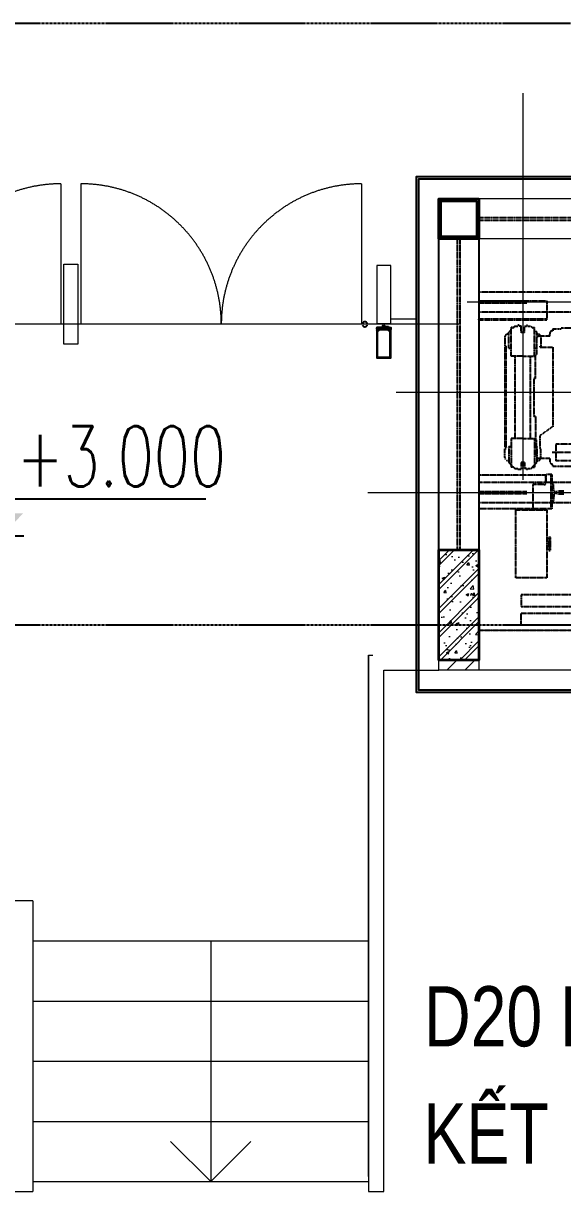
# Model space of a CAD drawing. Extents: x 134921 to 2525442, y -280073 to 23449.
# Drawn here: x 404616 to 407305, y -11150 to -5325 of the extents above; entities that cross this region are included whole.
import ezdxf
from ezdxf.enums import TextEntityAlignment as Align
from ezdxf.xclip import XClip

# ---------------------------------------------------------------- set-up
doc = ezdxf.new("R2010")
doc.units = 0
doc.header["$XCLIPFRAME"] = 2
doc.header["$PDMODE"] = 3
doc.header["$PDSIZE"] = 100
doc.linetypes.add('DASHEDX2', pattern=[1.5, 1, -0.5])
doc.linetypes.add('X_GRID$0$CENTER', pattern=[2, 1.25, -0.25, 0.25, -0.25])
doc.layers.get('0').update_dxf_attribs({"linetype": 'CONTINUOUS'})
doc.layers.get('Defpoints').update_dxf_attribs({"linetype": 'CONTINUOUS'})
for name, color, linetype, lineweight in [('A-ARROW', 4, 'CONTINUOUS', 20), ('A-GLAZ', 1, 'CONTINUOUS', 5), ('A-MULLION', 7, 'CONTINUOUS', 20), ('A-STAIRS', 7, 'CONTINUOUS', 20), ('A-WALL', 4, 'CONTINUOUS', 20), ('CDC_Betong', 2, 'CONTINUOUS', 35), ('CDC_NETTHAY', 7, 'CONTINUOUS', 5), ('CDC_Noithat', 33, 'CONTINUOUS', 9), ('HACTH', 251, 'CONTINUOUS', 9), ('PLMF$0$door', 1, 'CONTINUOUS', 18), ('PLMF$0$wall', 4, 'CONTINUOUS', 35), ('TEXT', 7, 'CONTINUOUS', 5), ('XREF_LowerRoof - curtain wall$0$Xref-4th floor$0$Kinh', 5, 'CONTINUOUS', 13)]:
    doc.layers.add(name, color=color, linetype=linetype, lineweight=lineweight)
for name, color, linetype in [('dim-kich-thuoc', 6, 'CONTINUOUS'), ('E-DIM1', 9, 'CONTINUOUS'), ('E-TEXT ONG', 4, 'CONTINUOUS'), ('Hidden line ^.^ DS', 8, 'DASHEDX2'), ('KCS_TEXT', 2, 'CONTINUOUS'), ('manh', 8, 'CONTINUOUS'), ('TE', 7, 'CONTINUOUS'), ('X_GRID$0$A-GRID 1', 253, 'X_GRID$0$CENTER'), ('XREF_LowerRoof - curtain wall$0$Xref-4th floor$0$PROFILE', 6, 'CONTINUOUS'), ('XREF_LowerRoof - curtain wall$0$Xref-4th floor$0$Silcon', 253, 'CONTINUOUS'), ('XREF_LowerRoof - curtain wall$0$Xref-4th floor$0$SILICONE', 8, 'CONTINUOUS')]:
    doc.layers.add(name, color=color, linetype=linetype)
doc.styles.add('E-TEXT DIM', font='vn_vni.shx', dxfattribs={"width": 0.8})
doc.styles.add('E-TEXT GHI CHU', font='vn_vni.shx', dxfattribs={"width": 0.8})
doc.styles.add('GuideText', font='romans.shx', dxfattribs={"width": 0.75, "bigfont": 'vns.shx'})
doc.styles.add('TEXT', font='VHARIAL_1.TTF')
doc.dimstyles.new('Copy of KT-150', dxfattribs={"dimscale": 150, "dimtxt": 2, "dimasz": 0.5, "dimexe": 0, "dimexo": 0, "dimgap": 0.5, "dimtad": 1, "dimrnd": 5, "dimdsep": 46, "dimtxsty": 'TEXT', "dimblk": 'ARCHTICK', "dimcen": 0, "dimdle": 0.5, "dimclrd": 24, "dimclre": 24, "dimclrt": 7, "dimadec": 0, "dimazin": 0, "dimtfac": 0.005556, "dimtix": 1, "dimtmove": 2, "dimatfit": 3, "dimfxl": 1, "dimtolj": 1, "dimtzin": 0, "dimarcsym": 1})
doc.dimstyles.new('E-DIM1', dxfattribs={"dimtxt": 300, "dimasz": 100, "dimexe": 100, "dimexo": 30, "dimgap": 50, "dimtad": 1, "dimdec": 0, "dimzin": 1, "dimdsep": 46, "dimtxsty": 'E-TEXT DIM', "dimblk": 'ARCHTICK', "dimcen": 2, "dimdle": 100, "dimclrd": 256, "dimclre": 252, "dimclrt": 10, "dimadec": 0, "dimazin": 0, "dimtfac": 1, "dimtdec": 0, "dimtix": 1, "dimtmove": 2, "dimatfit": 3, "dimfxl": 1, "dimtolj": 1, "dimtzin": 1, "dimlwd": -1, "dimlwe": -1, "dimarcsym": 0})

# ---------------------------------------------------------------- blocks, each defined once
blk = doc.blocks.new('szdggh')
for p, q in [((401117, -438593.2), (401690.8, -438593.2)), ((401117, -438687.8), (401227.8, -438687.8))]:
    blk.add_line(p, q)
blk.add_lwpolyline([(401171.7, -438687.8), (401171.7, -438515.1)])
blk.add_solid([(401117, -438629.9), (401226.4, -438629.9), (401171.7, -438687.8)])
blk = doc.blocks.new('XREF_LowerRoof - curtain wall$0$PH-post mullion 50x165')
at = {"layer": 'XREF_LowerRoof - curtain wall$0$Xref-4th floor$0$PROFILE', "lineweight": -3}
for points in [[(140.4, -33.1), (140.4, -35), (0, -35), (0, 35), (140.4, 35), (140.4, 33.1)], [(134.6, -33), (2, -33), (2, 33), (134.6, 33), (134.6, 26.4), (138.3, 26.4), (138.3, -26.4), (134.6, -26.4), (134.6, -33)], [(139.1, 33.1), (139.1, 33.7), (136.6, 33.7), (136.6, 27.6), (139.1, 27.6), (139.1, 28.4)], [(139.1, 33.1), (139.9, 32.7), (140.4, 33.1)], [(140.4, 28.4), (139.9, 28.9), (139.1, 28.4)], [(150, 5), (150, 35), (140.4, 35), (140.4, 35), (140.4, 35), (140.4, 33.3), (142.6, 32), (144.5, 33.7), (148.6, 33.7), (148.6, 6.3), (144.5, 6.3), (142.6, 7.7), (140.4, 6.6), (140.4, 5), (150, 5)], [(140.4, 28.4), (140.4, 5), (159.2, 5), (159.2, 5.3), (159.6, 5.3), (160, 4.5), (160, 3.3), (159.5, 2.7), (159, 3.3), (158.4, 2.7), (157.8, 3.3), (157.3, 2.7), (156.8, 3.3), (156.4, 2.7), (155.7, 3.3), (155.3, 2.7), (154.8, 3.3), (154.2, 2.7), (153.5, 3.3), (153.1, 2.7), (152.6, 3.3), (152.1, 2.7), (151.5, 3.3), (151, 2.7), (150.6, 3.3), (149.9, 2.7), (149.3, 3.3), (148.8, 2.7), (148.4, 3.3), (145.2, 3.3), (145.2, -3.3), (148.4, -3.3), (148.8, -2.8), (149.3, -3.3), (149.9, -2.8), (150.6, -3.3), (151, -2.8), (151.5, -3.3), (152.1, -2.8), (152.6, -3.3), (153.1, -2.8), (153.5, -3.3), (154.2, -2.8), (154.8, -3.3), (155.3, -2.8), (155.7, -3.3), (156.4, -2.8), (156.8, -3.3), (157.3, -2.8), (157.8, -3.3), (158.4, -2.8), (159, -3.3), (159.5, -2.8), (160, -3.3), (160, -4.7), (159.6, -5.5), (159.2, -5.5), (159.2, -5), (140.4, -5), (140.4, -28.4)], [(139.1, -28.4), (139.1, -27.5), (136.6, -27.5), (136.6, -33.7), (139.1, -33.7), (139.1, -33.1)], [(140.4, -28.4), (139.9, -28.9), (139.1, -28.4)], [(140.4, -33.1), (139.9, -32.7), (139.1, -33.1)], [(150, -5), (150, -35), (140.4, -35), (140.4, -35), (140.4, -35), (140.4, -33.3), (142.6, -32), (144.5, -33.7), (148.6, -33.7), (148.6, -6.3), (144.5, -6.3), (142.6, -7.7), (140.4, -6.6), (140.4, -5), (150, -5)]]:
    blk.add_lwpolyline(points, dxfattribs=at)
blk = doc.blocks.new('PL01$0$EX-PL01')
at = {"layer": 'XREF_LowerRoof - curtain wall$0$Xref-4th floor$0$SILICONE'}
h = blk.add_hatch(dxfattribs=at)
h.set_pattern_fill('ANSI37', color=256, scale=10, angle=180, style=0)
h.set_pattern_definition([(225, (-1683396.7565, 344688.9789), (0.8838834765, -0.8838834765), []), (315, (-1683396.7565, 344688.9789), (0.8838834765, 0.8838834765), [])])
h.paths.add_polyline_path([(-30201.4, 55707.9), (-30214.6, 55707.9), (-30215, 55707.9), (-30215, 55712.9), (-30201.4, 55712.9)])
at = {"color": 8}
for start, end in [(20.66676, 159.33324), (200.66676, 339.33324)]:
    blk.add_arc((-30318.8, 55724.9), 12.4, start, end, dxfattribs=at)
at = {"layer": 'A-ARROW', "ltscale": 2}
blk.add_lwpolyline([(-31287.5, 51650), (-31087.5, 51450), (-30887.5, 51650)], dxfattribs=at)
at = {"layer": 'A-GLAZ', "ltscale": 2}
for p, q in [((-31835, 56425), (-31835, 55725)), ((-31735, 56425), (-31735, 55725)), ((-30335, 56425), (-30335, 55725)), ((-29850, 55725), (-34406.8, 55725))]:
    blk.add_line(p, q, dxfattribs=at)
for centre, start, end in [((-31835, 55725), 90, 180), ((-31735, 55725), 0, 90), ((-30335, 55725), 90, 180)]:
    blk.add_arc(centre, 700, start, end, dxfattribs=at)
at = {"layer": 'A-MULLION', "ltscale": 2}
blk.add_lwpolyline([(-31820, 56025), (-31750, 56025), (-31750, 55625), (-31820, 55625)], close=True, dxfattribs=at)
at = {"layer": 'A-MULLION', "ltscale": 2, "elevation": 0}
blk.add_lwpolyline([(-30190, 55727.9), (-30190, 56017.9), (-30260, 56017.9), (-30260, 55727.9)], close=True, dxfattribs=at)
at = {"layer": 'A-STAIRS', "ltscale": 2}
blk.add_line((-31087.5, 52650), (-31087.5, 51450), dxfattribs=at)
for points in [[(-31975, 52650), (-30300, 52650)], [(-31975, 52350), (-30300, 52350)], [(-31975, 52050), (-30300, 52050)], [(-31975, 51750), (-30300, 51750)], [(-31975, 51450), (-30300, 51450)]]:
    blk.add_lwpolyline(points, dxfattribs=at)
at = {"layer": 'CDC_Noithat', "ltscale": 20}
for p, q in [((-30300, 54075), (-30300, 51400)), ((-31975, 52850), (-35075, 52850)), ((-31975, 52850), (-31975, 51400)), ((-38731.8, 51400), (-31975, 51400)), ((-30300, 51400), (-30225, 51400))]:
    blk.add_line(p, q, dxfattribs=at)
for points in [[(-30300, 51475), (-30300, 54075), (-30280, 54075)], [(-30225, 51400), (-30225, 54000), (-29950, 54000)]]:
    blk.add_lwpolyline(points, dxfattribs=at)
at = {"layer": 'XREF_LowerRoof - curtain wall$0$Xref-4th floor$0$Silcon', "elevation": 0}
blk.add_lwpolyline([(-30201.4, 55712.9), (-30201.4, 55707.9), (-30215, 55707.9), (-30215, 55712.9)], close=True, dxfattribs=at)
at = {"layer": 'A-MULLION', "ltscale": 2, "extrusion": (0, 0, -1), "zscale": -1, "rotation": 90}
blk.add_blockref('XREF_LowerRoof - curtain wall$0$PH-post mullion 50x165', (30225, 55557.9, 0), dxfattribs=at)
at = {"layer": 'TE', "linetype": 'Continuous', "xscale": 1.960000000000036, "yscale": 1.960000000000036, "zscale": 1.960000000000036}
blk.add_blockref('szdggh', (-818426.8, 914497.1), dxfattribs=at)
at = {"layer": 'TEXT', "style": 'GuideText', "width": 0.7}
blk.add_text('+3.000', height=300, dxfattribs=at).set_placement((-31533.4, 54915.9), align=Align.CENTER)
blk = doc.blocks.new('_ArchTick')
at = {"color": 0, "linetype": 'ByBlock', "const_width": 0.15}
blk.add_lwpolyline([(-0.5, -0.5), (0.5, 0.5)], dxfattribs=at)
blk = doc.blocks.new('*D95')
at = {"layer": 'Defpoints', "color": 0, "ltscale": 2, "transparency": 16777216}
for p in [(385731.2, -5324.7), (384354.7, -7889.7), (373165.6, -8324.7), (382732.6, -8323.3), (412681.3, -8324.7)]:
    blk.add_point(p, dxfattribs=at)
at = {"layer": 'E-DIM1', "linetype": 'Continuous', "ltscale": 2, "transparency": 16777216}
blk.add_arc((382731.2, -8324.7), 1680.8, 0, 45.00001, dxfattribs=at)
at = {"layer": 'E-DIM1', "ltscale": 2, "transparency": 16777216, "xscale": 100, "yscale": 100, "zscale": 100}
for p, rotation in [((383919.7, -7136.2), 135.0000093092422), ((384411.9, -8324.7), 270.0000000000075)]:
    blk.add_blockref('_ArchTick', p, dxfattribs=dict(at, rotation=rotation))
at = {"layer": 'E-DIM1', "color": 10, "ltscale": 2, "transparency": 16777216, "insert": (384468.8, -7605), "char_height": 300, "attachment_point": 5, "rotation": 292.5, "style": 'E-TEXT DIM'}
blk.add_mtext('\\A1;45°', dxfattribs=at)
blk = doc.blocks.new('*D96')
at = {"layer": 'Defpoints', "color": 0, "transparency": 16777216}
for p in [(403731.2, -5324.7), (401408.8, -8143.2), (373165.6, -8324.7), (412681.3, -8324.7), (400506.2, -8549.7)]:
    blk.add_point(p, dxfattribs=at)
at = {"layer": 'dim-kich-thuoc', "color": 24, "lineweight": -2, "transparency": 16777216}
blk.add_arc((400731.2, -8324.7), 701.5, 0, 45.00001, dxfattribs=at)
at = {"layer": 'dim-kich-thuoc', "color": 24, "lineweight": -2, "transparency": 16777216, "xscale": 75, "yscale": 75, "zscale": 75}
for p, rotation in [((401227.2, -7828.7), 135.0000093092365), ((401432.7, -8324.7), 270.0000000000074)]:
    blk.add_blockref('_ArchTick', p, dxfattribs=dict(at, rotation=rotation))
at = {"layer": 'dim-kich-thuoc', "color": 7, "transparency": 16777216, "insert": (401589.5, -7969.2), "char_height": 300, "attachment_point": 5, "rotation": 292.5, "style": 'TEXT'}
blk.add_mtext('\\A1;45°', dxfattribs=at)
blk = doc.blocks.new('TMMMHG')
at = {"layer": 'HACTH'}
for p, q in [((90885.1, 8546.2), (90885.1, 6616.9)), ((92722.1, 7503.4), (90608.1, 7503.4)), ((91284.6, 7053.4), (90252.6, 7053.4)), ((92866.1, 6553.4), (90112.2, 6553.4)), ((92697.1, 6553.4), (90599.7, 6553.4))]:
    blk.add_line(p, q, dxfattribs=at)
at = {"layer": 'Hidden line ^.^ DS', "color": 8, "linetype": 'DASHEDX2', "ltscale": 1.5}
for p, q in [((92866.1, 7553.4), (90666.1, 7553.4)), ((90904.4, 7508.4), (90666.1, 7508.4)), ((90904.4, 7498.4), (90666.1, 7498.4)), ((90667.1, 7510.4), (91005.1, 7510.4)), ((91005.1, 7510.4), (91005.1, 7415.4)), ((92866.1, 7453.4), (90666.1, 7453.4)), ((90666.1, 7419.9), (91005.1, 7419.9)), ((90666.1, 7415.4), (90666.1, 7419.9)), ((90666.1, 7415.4), (91005.1, 7415.4)), ((90815.1, 7343.4), (90810.1, 7343.4)), ((90845.1, 7383.4), (90815.1, 7353.4)), ((90815.1, 7273.4), (90815.1, 7353.4)), ((90838.1, 7376.4), (90827.6, 7376.4)), ((90827.6, 7233.4), (90827.6, 7376.4)), ((90845.1, 7383.4), (90860.6, 7383.4)), ((90860.6, 7383.4), (90860.6, 7388.4)), ((90866.6, 7388.4), (90860.6, 7388.4)), ((90866.6, 7385.4), (90866.6, 7388.4)), ((90866.6, 7385.4), (90876.6, 7385.4)), ((90876.6, 7352.4), (90876.6, 7385.4)), ((90893.6, 7352.4), (90876.6, 7352.4)), ((90893.6, 7352.4), (90893.6, 7382.4)), ((90900, 7382.4), (90893.6, 7382.4)), ((90903.6, 7382.4), (90900, 7382.4)), ((90903.6, 7382.4), (90903.6, 7387.4)), ((90909.6, 7387.4), (90903.6, 7387.4)), ((90909.6, 7383.4), (90909.6, 7387.4)), ((90909.6, 7383.4), (90925.1, 7383.4)), ((90925.1, 7383.4), (90955.1, 7353.4)), ((90932.1, 7376.4), (90942.6, 7376.4)), ((90942.6, 7233.4), (90942.6, 7376.4)), ((90955.1, 7273.4), (90955.1, 7353.4)), ((90960.1, 7343.4), (90955.1, 7343.4)), ((91019.1, 7333.4), (91019.1, 7345.9)), ((91034.1, 7370.4), (91034.1, 7360.9)), ((91034.1, 7370.4), (91058.8, 7370.4)), ((91058.8, 7370.4), (91076.8, 7370.4)), ((91076.8, 7370.4), (91076.8, 7373.4)), ((91153.8, 7373.4), (91076.8, 7373.4)), ((90795.1, 7328.4), (90795.1, 7283.4)), ((90795.1, 7283.4), (90801.1, 7283.4)), ((90801.1, 7278.4), (90801.1, 7283.4)), ((90953.1, 7324.3), (90956.6, 7324.3)), ((90953.1, 7324.3), (90953.1, 7240.3)), ((90956.6, 7328.4), (90956.6, 7324.3)), ((91019.1, 7333.4), (90961.6, 7333.4)), ((90969.1, 7283.4), (90975.1, 7283.4)), ((90969.1, 7283.4), (90969.1, 7278.4)), ((90975.1, 7328.4), (90975.1, 7283.4)), ((90795.1, 7278.4), (90795.1, 6778.4)), ((90801.1, 7278.4), (90795.1, 7278.4)), ((90801.1, 7278.4), (90800.1, 7278.4)), ((90800.1, 7278.4), (90800.1, 6778.4)), ((90815.1, 7273.4), (90827.6, 7273.4)), ((90885.1, 7233.4), (90827.6, 7233.4)), ((90847.6, 6823.4), (90847.6, 7233.4)), ((90885.1, 7233.4), (90942.6, 7233.4)), ((90922.6, 6823.4), (90922.6, 7233.4)), ((90942.6, 7273.4), (90955.1, 7273.4)), ((90948.6, 7240.3), (90948.1, 7239.8)), ((90948.1, 7123.4), (90948.1, 7239.8)), ((90953.1, 7240.3), (90948.6, 7240.3)), ((90969.1, 7278.4), (91035.1, 7278.4)), ((91035.1, 7278.4), (91035.1, 6883.4)), ((90940.1, 7123.4), (90940.1, 6933.4)), ((90948.1, 7123.4), (90940.1, 7123.4)), ((90948.1, 6933.4), (90940.1, 6933.4)), ((90948.1, 6933.4), (90948.1, 6816.9)), ((91035.1, 6883.4), (90969.1, 6836.2)), ((90827.6, 6823.4), (90827.6, 6680.4)), ((90885.1, 6823.4), (90827.6, 6823.4)), ((90885.1, 6823.4), (90942.6, 6823.4)), ((90942.6, 6823.4), (90942.6, 6680.4)), ((90948.6, 6816.4), (90948.1, 6816.9)), ((90953.1, 6816.4), (90948.6, 6816.4)), ((90953.1, 6732.5), (90953.1, 6816.4)), ((90969.1, 6836.2), (90969.1, 6773.4)), ((90801.1, 6778.4), (90795.1, 6778.4)), ((90795.1, 6773.4), (90801.1, 6773.4)), ((90795.1, 6728.4), (90795.1, 6773.4)), ((90801.1, 6778.4), (90800.1, 6778.4)), ((90801.1, 6778.4), (90801.1, 6773.4)), ((90815.1, 6783.4), (90827.6, 6783.4)), ((90815.1, 6783.4), (90815.1, 6703.4)), ((90942.6, 6783.4), (90955.1, 6783.4)), ((90955.1, 6783.4), (90955.1, 6703.4)), ((90969.1, 6773.4), (90975.1, 6773.4)), ((90975.1, 6728.4), (90975.1, 6773.4)), ((91050.1, 6794.9), (91050.1, 6711.9)), ((91370.1, 6794.9), (91050.1, 6794.9)), ((90845.1, 6673.4), (90815.1, 6703.4)), ((90876.6, 6704.4), (90876.6, 6671.4)), ((90893.6, 6704.4), (90876.6, 6704.4)), ((90893.6, 6704.4), (90893.6, 6674.4)), ((90925.1, 6673.4), (90955.1, 6703.4)), ((90953.1, 6732.5), (90956.6, 6732.5)), ((90960.1, 6713.4), (90955.1, 6713.4)), ((90956.6, 6728.4), (90956.6, 6732.5)), ((91019.1, 6723.4), (90961.6, 6723.4)), ((91019.1, 6723.4), (91019.1, 6710.9)), ((92603.4, 6753.4), (91030.9, 6753.4)), ((91370.1, 6711.9), (91050.1, 6711.9)), ((90999.1, 6641.4), (90666.1, 6641.4)), ((90838.1, 6680.4), (90827.6, 6680.4)), ((90845.1, 6673.4), (90860.6, 6673.4)), ((90860.6, 6673.4), (90860.6, 6668.4)), ((90866.6, 6668.4), (90860.6, 6668.4)), ((90866.6, 6671.4), (90876.6, 6671.4)), ((90866.6, 6671.4), (90866.6, 6668.4)), ((90900, 6674.4), (90893.6, 6674.4)), ((90903.6, 6674.4), (90900, 6674.4)), ((90903.6, 6674.4), (90903.6, 6669.4)), ((90909.6, 6669.4), (90903.6, 6669.4)), ((90909.6, 6673.4), (90925.1, 6673.4)), ((90909.6, 6673.4), (90909.6, 6669.4)), ((90932.1, 6680.4), (90942.6, 6680.4)), ((91029.1, 6643.9), (90999.1, 6643.9)), ((90999.1, 6643.9), (90999.1, 6600.4)), ((90999.1, 6600.9), (90999.1, 6641.4)), ((91024.6, 6643.9), (91024.6, 6473.4)), ((91029.1, 6643.9), (91029.1, 6473.4)), ((91034.1, 6686.4), (91034.1, 6695.9)), ((91034.1, 6686.4), (91058.8, 6686.4)), ((91058.8, 6686.4), (91076.8, 6686.4)), ((91076.8, 6686.4), (91076.8, 6683.4)), ((91153.8, 6683.4), (91076.8, 6683.4)), ((91951.3, 6603.4), (90666.1, 6603.4)), ((90934.1, 6593.4), (90934.1, 6473.4)), ((90992.1, 6593.4), (90934.1, 6593.4)), ((91034.2, 6597.9), (91029.1, 6597.9)), ((91039.6, 6561.8), (91037.2, 6595.1)), ((90904.4, 6558.4), (90666.1, 6558.4)), ((90904.4, 6548.4), (90666.1, 6548.4)), ((91039.6, 6544.9), (91037.2, 6511.7)), ((91053.8, 6558.1), (91043.6, 6558.1)), ((91053.8, 6548.6), (91043.6, 6548.6)), ((91090.1, 6561.3), (91057.7, 6561.3)), ((91090.1, 6545.4), (91057.7, 6545.4)), ((92866.1, 6503.4), (90666.1, 6503.4)), ((91029.1, 6473.4), (90666.1, 6473.4)), ((91034.2, 6508.9), (91029.1, 6508.9)), ((91014, 6267.5), (91014, 6329.2)), ((91018.3, 6329.2), (91018.3, 6267.5)), ((91022.6, 6267.5), (91022.6, 6329.2)), ((90876.1, 6043.4), (90876.1, 5983.4)), ((91816.1, 6043.4), (90876.1, 6043.4)), ((91816.1, 5983.4), (90876.1, 5983.4)), ((90876.1, 5953.4), (91816.1, 5953.4)), ((90876.1, 5893.4), (90876.1, 5953.4)), ((91328.1, 5893.4), (90876.1, 5893.4)), ((90666.1, 5868.4), (91266.1, 5868.4))]:
    blk.add_line(p, q, dxfattribs=at)
blk.add_lwpolyline([(90850.1, 6468.4), (91005.1, 6468.4), (91005.1, 6128.4), (90850.1, 6128.4)], close=True, dxfattribs=at)
for centre, radius, start, end in [((90810.1, 7328.4), 15, 90, 180), ((90960.1, 7328.4), 15, 0, 90), ((91034.1, 7345.9), 15, 90, 180), ((90961.6, 7328.4), 5, 90, 180), ((90810.1, 6728.4), 15, 180, 199.47122), ((90810.1, 6728.4), 15, 199.47122, 270), ((90961.6, 6728.4), 5, 180, 270), ((90960.1, 6728.4), 15, 270, 340.52878), ((90960.1, 6728.4), 15, 340.52878, 0), ((91034.1, 6710.9), 15, 180, 270), ((90992.1, 6600.4), 7, 270, 0), ((91034.2, 6594.9), 3, 4.11307, 90), ((91043.6, 6562.1), 4, 184.11307, 270), ((91043.6, 6544.6), 4, 90, 175.88693), ((91053.8, 6562.1), 4, 270, 348.31681), ((91053.8, 6544.6), 4, 11.68319, 90), ((91034.2, 6511.9), 3, 270, 355.88693), ((91016.1, 6329.2), 2.15, 90, 180), ((91016.1, 6329.2), 2.15, 0, 90), ((91020.4, 6329.2), 2.15, 90, 180), ((91020.4, 6329.2), 2.15, 0, 90), ((91016.1, 6267.5), 2.15, 180, 270), ((91016.1, 6267.5), 2.15, 270, 0), ((91020.4, 6267.5), 2.15, 180, 270), ((91020.4, 6267.5), 2.15, 270, 0)]:
    blk.add_arc(centre, radius, start, end, dxfattribs=at)
blk = doc.blocks.new('A$C2C2D67FC')
at = {"layer": 'HACTH'}
h = blk.add_hatch(dxfattribs=at)
h.set_pattern_fill('CHAU-01', color=256, scale=20, pattern_type=2)
h.set_pattern_definition([(50, (-92982.67, -17729.17), (143.45204, -12.55043), [15, -165]), (355, (-92982.67, -17729.17), (-27.75027, 150.43843), [12, -132]), (100.4514, (-92970.72, -17730.22), (115.70188, 137.8879), [12.74804, -140.22842]), (46.1842, (-92982.67, -17689.17), (213.4482, -33.1038), [22.5, -247.5]), (96.6356, (-92964.88, -17691.93), (186.93254, 194.82357), [19.12206, -210.3426]), (351.1842, (-92982.67, -17689.17), (186.9324, 194.8237), [18, -198]), (21, (-92962.67, -17699.17), (119.38141, -80.52378), [15, -165]), (326, (-92962.67, -17699.17), (48.66307, 145.03), [12, -132]), (71.4514, (-92952.72, -17705.88), (168.04453, 64.5061), [12.74804, -140.22842]), (37.5, (-92982.67, -17729.173), (2.43197, 66.57877), [0, -130.4, 0, -134, 0, -132.5]), (7.5, (-92982.67, -17729.17), (52.61391, 78.88234), [0, -76.4, 0, -127.4, 0, -50.5]), (327.5, (-93027.27, -17729.17), (106.764487, -4.510974), [0, -50, 0, -156, 0, -207]), (317.5, (-93047.27, -17729.17), (116.63723, 20.021), [0, -65, 0, -103.6, 0, -147]), (45, (-92982.67, -17729.17), (-60.10408, 60.10408), []), (45, (-92982.67, -17704.67), (-60.10408, 60.10408), [])])
h.paths.add_polyline_path([(-2300, 600.1), (-2500, 600.1), (-2500, 225.1), (-2300, 225.1)])
h.paths.add_polyline_path([(-2300, 225.1), (-2500, 225.1), (-2500, 50.1), (-2300, 50.1)])
h = blk.add_hatch(dxfattribs=at)
h.set_pattern_fill('ANSI31', color=256, scale=20)
h.set_pattern_definition([(45, (-392875.094, -7832.054), (-44.901281, 44.901281), [])])
h.paths.add_polyline_path([(-2300, 50.1), (-2500, 50.1), (-2500, 0), (-2300, 0)])
at = {"layer": 'A-WALL', "ltscale": 2}
blk.add_lwpolyline([(-2300, 50.1), (-2300, 0), (-2500, 0), (-2500, 50.1)], dxfattribs=at)
at = {"layer": 'CDC_Betong'}
blk.add_lwpolyline([(-2500, 600.1), (-2300, 600.1), (-2300, 50.1), (-2500, 50.1)], close=True, dxfattribs=at)
at = {"layer": 'CDC_NETTHAY', "ltscale": 2}
for p, q in [((-2500, 600.1), (-2500, 2350)), ((0, 2350), (-2500, 2350)), ((-2300, 2150), (-2300, 600.1)), ((0, 2150), (-2300, 2150)), ((-2300, 200), (-1650, 200)), ((-1650, 0), (-2300, 0))]:
    blk.add_line(p, q, dxfattribs=at)
at = {"layer": 'Hidden line ^.^ DS', "color": 8, "linetype": 'DASHEDX2', "ltscale": 1.5}
for p, q in [((-2300, 2256.7), (0, 2256.7)), ((-2300, 2243.3), (0, 2243.3)), ((-2406.7, 600.1), (-2406.7, 2150)), ((-2393.3, 600.1), (-2393.3, 2150))]:
    blk.add_line(p, q, dxfattribs=at)
at = {"layer": 'PLMF$0$door'}
for p, q in [((-2612, 1750.3), (-2740, 1750.3)), ((-2612, 1725), (-2740, 1725))]:
    blk.add_line(p, q, dxfattribs=at)
at = {"layer": 'PLMF$0$wall'}
for points in [[(-2300, 2350), (-2300, 2150), (-2500, 2150), (-2500, 2350)], [(-2310, 2340), (-2310, 2160), (-2490, 2160), (-2490, 2340)]]:
    blk.add_lwpolyline(points, close=True, dxfattribs=at)
at = {"layer": 'XREF_LowerRoof - curtain wall$0$Xref-4th floor$0$Kinh', "lineweight": -3}
for points in [[(-1650, -112), (-2612, -112), (-2612, 2462), (0, 2462)], [(-1650, -100), (-2600, -100), (-2600, 2450), (0, 2450)]]:
    blk.add_lwpolyline(points, dxfattribs=at)
blk.add_blockref('TMMMHG', (-92966.1, -5668.4))

msp = doc.modelspace()

# ---------------------------------------------------------------- linework, layer by layer
at = {"layer": 'KCS_TEXT'}
for points in [[(406687.96, -6199.778), (406887.96, -6199.778), (406887.96, -8499.724), (406687.96, -8499.724)], [(406687.96, -6199.778), (406887.96, -6199.778), (406887.96, -6399.778), (406687.96, -6399.778)]]:
    msp.add_lwpolyline(points, close=True, dxfattribs=at)
at = {"layer": 'X_GRID$0$A-GRID 1', "ltscale": 10}
for p, q in [((412681.283, -5324.724), (373165.572, -5324.724)), ((412681.283, -8324.724), (373165.572, -8324.724))]:
    msp.add_line(p, q, dxfattribs=at)

# ---------------------------------------------------------------- block references
at = {"layer": 'manh'}
ref = msp.add_blockref('PL01$0$EX-PL01', (436637.96, -62549.724), dxfattribs=at)
XClip(ref).set_block_clipping_path([(-61850.2069655688, 64026.7909720901), (-26068.2850005854, 64026.7909720901), (-25568.2850005854, 63526.7909720901), (-25568.2850005854, 46853.2654497535), (-26068.2850005854, 46353.2654497535), (-61850.2069655688, 46353.2654497535), (-62350.2069655688, 46853.2654497535), (-62350.2069655688, 63526.7909720901)])
at = {"layer": 'TEXT'}
msp.add_blockref('A$C2C2D67FC', (409187.96, -8549.724), dxfattribs=at)

# ---------------------------------------------------------------- texts
at = {"layer": 'E-TEXT ONG', "linetype": 'Continuous', "style": 'E-TEXT GHI CHU', "width": 0.8}
for s, p in [('D20 LEÂN MAÙI SAÛNH TAÀNG 2', (406614.872, -10425.438)), ('KEÁT NOÁI VAØO HOÄP CHÔØ', (406611.443, -11009.619))]:
    msp.add_text(s, height=300, rotation=0.0003558, dxfattribs=at).set_placement(p)

# ---------------------------------------------------------------- dimensions: what is measured, and where the dimension line sits
at = {"layer": 'dim-kich-thuoc'}
dim = msp.add_angular_dim_2l(base=(401408.8, -8143.151), line1=((403731.158, -5324.724), (400506.159, -8549.724)), line2=((412681.283, -8324.724), (373165.572, -8324.724)), dimstyle='Copy of KT-150', override={"dimfxl": 30, "dimfxlon": 1}, dxfattribs=at)
dim.commit()
dim.dimension.update_dxf_attribs({"geometry": '*D96', "text_midpoint": (401589.539, -7969.171)})
at = {"layer": 'E-DIM1', "ltscale": 2}
dim = msp.add_angular_dim_2l(base=(384354.676, -7889.704), line1=((385731.158, -5324.724), (382732.57, -8323.313)), line2=((412681.283, -8324.724), (373165.572, -8324.724)), dimstyle='E-DIM1', dxfattribs=at)
dim.commit()
dim.dimension.update_dxf_attribs({"geometry": '*D95', "text_midpoint": (384468.781, -7604.977)})

doc.saveas('drawing.dxf')
